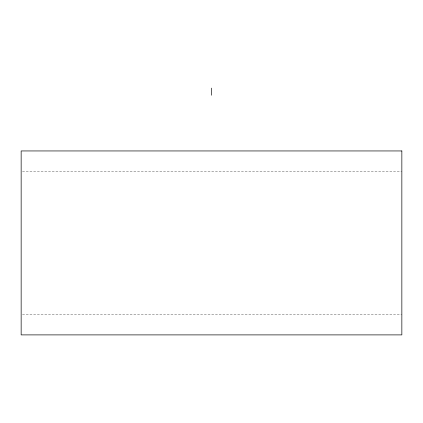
<?xml version="1.0" encoding="UTF-8"?>
<svg xmlns="http://www.w3.org/2000/svg" width="423" height="423" viewBox="0 0 423 423"><rect width="100%" height="100%" fill="white"/><g stroke="black" fill="none" stroke-linecap="round" stroke-linejoin="round"><path stroke-width="0.32" stroke-dasharray="2.12 1.59" d="M22.472 171.389L401.85 171.389M22.472 314.453L401.85 314.453"/><path stroke-width="0.63" d="M211.5 88.106L211.5 95.244M401.85 150.948L21.15 150.948L21.15 334.894L401.85 334.894L401.85 150.948"/></g></svg>
